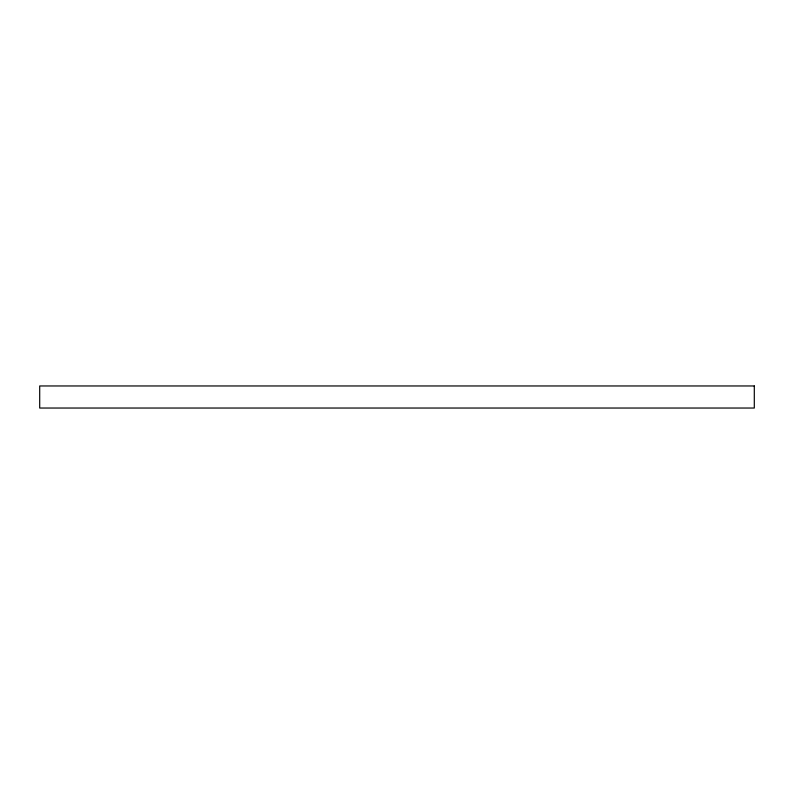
<?xml version="1.0" encoding="UTF-8"?>
<svg xmlns="http://www.w3.org/2000/svg" width="794" height="794" viewBox="0 0 794 794"><rect width="100%" height="100%" fill="white"/><g stroke="black" fill="none" stroke-linecap="round" stroke-linejoin="round"><path stroke-width="1.19" d="M754.3 385.963L39.7 385.963L39.7 408.037L754.3 408.037L754.3 385.963"/></g></svg>
